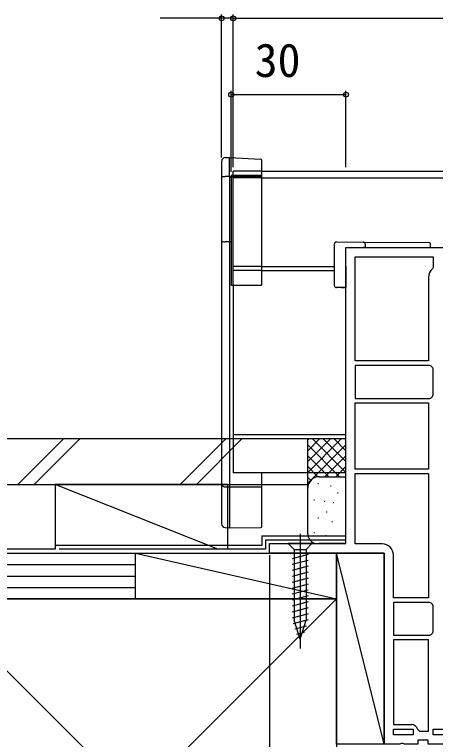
# Model space of a CAD drawing. Units: millimetres, scale not verified. Extents: x -525 to 525, y -783 to 779.
# Drawn here: x -309.2 to -199.1, y 121.5 to 311.3 of the extents above; entities that cross this region are included whole.
import ezdxf
from ezdxf.enums import TextEntityAlignment as Align

# ---------------------------------------------------------------- set-up
doc = ezdxf.new("R2010")
doc.units = ezdxf.units.MM
doc.header["$LTSCALE"] = 4
for name, color, linetype in [('0-2_YKK_11', 7, 'Continuous'), ('0-3_YKK_12', 2, 'Continuous'), ('0-4_YKK_13', 4, 'Continuous'), ('0-5_YKK_D', 6, 'Continuous'), ('0-7_YSS_K', 3, 'Continuous'), ('0-8_YSS_KE', 3, 'Continuous')]:
    doc.layers.add(name, color=color, linetype=linetype)
doc.styles.add('ＭＳ ゴシック', font='')
doc.styles.get('ＭＳ ゴシック').set_extended_font_data('MS Gothic')

msp = doc.modelspace()

# ---------------------------------------------------------------- linework, layer by layer
at = {"layer": '0-2_YKK_11'}
for points in [[(-222.5, 172.8), (-222.5, 250.3), (-174.7, 250.3)], [(-220.1, 220.6), (-220.1, 247.9), (-199.7, 247.9), (-199.7, 245.092), (-199.876, 244.711)], [(-200.9, 242.5), (-200.9, 220.6), (-220.1, 220.6)], [(-200.211, 219.224), (-200.592, 219.4), (-220.1, 219.4), (-220.1, 210.8)], [(-199.876, 211.311), (-199.7, 211.692), (-199.7, 218.508), (-199.876, 218.889)], [(-220.1, 210.8), (-200.592, 210.8), (-200.211, 210.976)], [(-213, 172.7), (-220.1, 172.7), (-220.1, 191.1), (-200.9, 191.1)], [(-200.9, 191.1), (-200.9, 158.6), (-210.1, 158.6), (-210.1, 169.8)], [(-173.5, 125.1), (-173.5, 120.3), (-182.5, 120.3), (-182.5, 105.3), (-185, 105.3), (-185, 106.8), (-184.75, 107.096), (-184.5, 107.392), (-184.5, 120.3), (-201, 120.3), (-201, 121.3), (-203.7, 121.3), (-203.7, 120.3), (-207.176, 120.3), (-207.566, 120.487), (-208.034, 120.487), (-208.425, 120.3), (-212.5, 120.3), (-212.5, 170.3), (-242.5, 170.3), (-242.5, 172.8), (-222.5, 172.8)], [(-200.211, 157.224), (-200.592, 157.4), (-210.1, 157.4), (-210.1, 148.8)], [(-199.876, 149.311), (-199.7, 149.692), (-199.7, 156.508), (-199.876, 156.889)], [(-210.1, 148.8), (-200.592, 148.8), (-200.211, 148.976)], [(-200.9, 123.7), (-200.9, 147.6), (-210.1, 147.6), (-210.1, 125.4), (-205.4, 125.4)], [(-203.744, 124.086), (-203.258, 123.7), (-200.9, 123.7)]]:
    msp.add_lwpolyline(points, dxfattribs=at)
for points in [[(-200.9, 192.3), (-220.1, 192.3), (-220.1, 209.6), (-200.9, 209.6)], [(-204.9, 122.7), (-210.1, 122.7), (-210.1, 124.2), (-204.9, 124.2)], [(-175.9, 122.7), (-199.7, 122.7), (-199.7, 124.2), (-175.9, 124.2)]]:
    msp.add_lwpolyline(points, close=True, dxfattribs=at)
for centre, radius, start, end in [((-198, 242.5), 2.9, 130.32022, 180.00001), ((-198, 221.1), 2.9, 220.32022, 229.67978), ((-198, 209.1), 2.9, 130.32022, 139.67978), ((-213, 169.8), 2.9, 0.00001, 89.99999), ((-198, 159.1), 2.9, 220.32022, 229.67978), ((-198, 147.1), 2.9, 130.32022, 139.67978), ((-205.4, 123.7), 1.7, 13.13657, 90)]:
    msp.add_arc(centre, radius, start, end, dxfattribs=at)
at = {"layer": '0-3_YKK_12'}
for p, q in [((-252, 240.401), (-252, 270.3)), ((-244.5, 270.3), (-252, 270.3)), ((-244.5, 270.3), (-71, 270.3)), ((-244.5, 268.561), (-252, 268.561)), ((-244.5, 268.561), (-71, 268.561)), ((-244.5, 245.3), (-252, 245.3)), ((-244.5, 245.3), (-225.5, 245.3)), ((-244.5, 244.3), (-252, 244.3)), ((-244.5, 244.3), (-225.5, 244.3)), ((-244, 191.3), (-252, 191.3)), ((-222.5, 191.3), (-244, 191.3))]:
    msp.add_line(p, q, dxfattribs=at)
for points in [[(-252, 240.401), (-252, 200.3), (-252, 191.3)], [(-222.5, 201.3), (-244, 201.3), (-252, 201.3)]]:
    msp.add_lwpolyline(points, dxfattribs=at)
at = {"layer": '0-4_YKK_13'}
for p, q in [((-254.061, 273.834), (-252.969, 273.901)), ((-252.969, 273.901), (-244.782, 273.4)), ((-252.969, 272.848), (-252.969, 273.901)), ((-255, 272.836), (-255, 268.95)), ((-252.969, 268.848), (-252.969, 272.848)), ((-244.5, 272.89), (-244.5, 273.1)), ((-244.5, 268.848), (-244.5, 272.89)), ((-255, 268.95), (-255, 251.907)), ((-252.969, 268.848), (-254.061, 268.855)), ((-252.5, 268.569), (-252.969, 268.848)), ((-252.5, 269.133), (-252.5, 268.569)), ((-244.782, 269.133), (-252.5, 269.133)), ((-252.5, 268.569), (-252.5, 251.806)), ((-244.5, 240.701), (-244.5, 268.848)), ((-255, 251.907), (-255, 200.3)), ((-252.5, 251.806), (-252.969, 251.805)), ((-252.969, 251.805), (-252.969, 200.3)), ((-252.5, 251.806), (-252.5, 240.401)), ((-225.5, 245.3), (-225.5, 251.3)), ((-225, 251.8), (-217.996, 251.739)), ((-217.996, 251.739), (-200.698, 251.588)), ((-200.5, 251.388), (-200.5, 251.3)), ((-200.5, 251.3), (-200.5, 250.3)), ((-225.5, 240.3), (-225.5, 245.3)), ((-252.5, 240.401), (-244.8, 240.401)), ((-244.5, 240.701), (-244.501, 240.673)), ((-224, 239.809), (-225, 239.8)), ((-223.7, 239.811), (-224, 239.809)), ((-223.7, 239.811), (-222.848, 239.819)), ((-222.548, 239.821), (-222.848, 239.819)), ((-255, 200.3), (-255, 188.365)), ((-252.969, 200.3), (-252.969, 188.3)), ((-244.5, 188.331), (-244.5, 191.3)), ((-255, 188.365), (-255, 177.966)), ((-252.969, 188.284), (-252.969, 188.283)), ((-244.5, 187.872), (-244.5, 188.331)), ((-254.061, 187.659), (-252.969, 187.63)), ((-252.969, 187.629), (-244.797, 187.66)), ((-252.969, 187.63), (-252.969, 187.629)), ((-252.969, 187.629), (-252.969, 177.194)), ((-244.5, 177.477), (-244.5, 187.872)), ((-254.061, 176.967), (-252.969, 176.901)), ((-252.969, 177.194), (-252.969, 177.193)), ((-252.969, 176.901), (-244.797, 176.972)), ((-244.5, 177.272), (-244.5, 177.477)), ((-234.5, 175.3), (-234.5, 145.3)), ((-231.4, 172.8), (-232.95, 171.25)), ((-236.05, 171.25), (-236.05, 152.716)), ((-232.95, 171.25), (-232.95, 152.716)), ((-232.4, 169.949), (-236.6, 168.824)), ((-232.4, 168.396), (-236.6, 167.271)), ((-232.4, 166.843), (-236.6, 165.718)), ((-232.4, 165.29), (-236.6, 164.165)), ((-232.4, 163.737), (-236.6, 162.612)), ((-232.4, 162.184), (-236.6, 161.059)), ((-232.4, 160.631), (-236.6, 159.506)), ((-232.4, 159.079), (-236.6, 157.953)), ((-232.4, 157.526), (-236.6, 156.4)), ((-232.4, 155.973), (-236.6, 154.847)), ((-232.4, 154.42), (-236.6, 153.294)), ((-232.4, 152.867), (-236.341, 151.811)), ((-234.5, 147.8), (-236.05, 152.716)), ((-234.5, 147.8), (-236.05, 152.716)), ((-234.5, 147.8), (-232.95, 152.716)), ((-232.854, 151.192), (-235.89, 150.379)), ((-233.388, 149.496), (-235.438, 148.947))]:
    msp.add_line(p, q, dxfattribs=at)
for points in [[(-252.969, 268.848), (-252.969, 251.805), (-254.061, 251.812)], [(-252.5, 268.848), (-244.5, 268.848), (-244.5, 268.848)], [(-217.5, 251.239), (-217.5, 250.3), (-217.996, 250.3)], [(-222.5, 245.322), (-222.5, 250.3), (-217.996, 250.3)], [(-222.5, 245.322), (-222.5, 239.822), (-224, 239.809), (-224, 239.809)], [(-231.4, 172.8), (-237.6, 172.8), (-236.05, 171.25), (-232.95, 171.25)]]:
    msp.add_lwpolyline(points, dxfattribs=at)
for centre, radius, start, end in [((-254, 272.836), 1, 93.5, 180), ((-244.8, 273.1), 0.3, 0, 86.5), ((-225, 251.3), 0.5, 90, 180), ((-218, 251.239), 0.5, 0, 89.5), ((-200.7, 251.388), 0.2, 0, 89.5), ((-244.8, 240.701), 0.3, 270, 354.76942), ((-225, 240.3), 0.5, 180, 270), ((-254.143, 188.527), 0.872, 190.72988, 275.40746), ((-244.762, 187.925), 0.267, 262.32466, 348.67622), ((-254, 177.966), 1, 180, 266.5), ((-244.8, 177.272), 0.3, 270.5, 0)]:
    msp.add_arc(centre, radius, start, end, dxfattribs=at)
for centre, major_axis, ratio, start_param, end_param in [((-254, 268.95), (-1, 0), 0.095937, 0, 1.5097098), ((-244.8, 269.148), (-0.3, 0.3), 0.004412, 3.1460049, 4.6557147), ((-254, 251.907), (-1, 0), 0.095937, 0, 1.5097098), ((-252.943, 188.336), (-0.011, -1), 0.025621, 4.7658784, 5.4975746), ((-252.943, 177.901), (-0.026, -1), 0.010834, 5.4992217, 6.2831853)]:
    msp.add_ellipse(centre, major_axis=major_axis, ratio=ratio, start_param=start_param, end_param=end_param, dxfattribs=at)
at = {"layer": '0-5_YKK_D'}
for p, q in [((-255, 273.836), (-255, 311.3)), ((-252, 271.3), (-252, 311.3)), ((-252, 271.3), (-252, 311.3)), ((-255, 310.3), (-271.055, 310.3)), ((-252, 310.3), (-255, 310.3)), ((-252, 310.3), (277, 310.3)), ((-252, 310.3), (-249.45, 310.3)), ((-252.5, 270.133), (-252.5, 291.3)), ((-222.5, 271.3), (-222.5, 291.3)), ((-222.5, 290.3), (-252.5, 290.3)), ((-242.5, 169.8), (-242.5, -38.7))]:
    msp.add_line(p, q, dxfattribs=at)
for centre in [(-255, 310.3), (-252, 310.3), (-252, 310.3), (-252.5, 290.3), (-222.5, 290.3)]:
    msp.add_circle(centre, 0.637, dxfattribs=at)
at = {"layer": '0-7_YSS_K'}
for p, q in [((-308.279, 188.3), (-296.279, 200.3)), ((-304.037, 188.3), (-292.037, 200.3)), ((-265.853, 188.3), (-253.853, 200.3)), ((-261.61, 188.3), (-249.61, 200.3)), ((-232.5, 200.3), (-222.5, 200.3)), ((-232.5, 187.3), (-232.5, 200.3)), ((-223.642, 200.3), (-232.5, 191.442)), ((-226.471, 200.3), (-232.5, 194.271)), ((-229.299, 200.3), (-232.5, 197.099)), ((-232.127, 200.3), (-232.5, 199.927)), ((-222.5, 191.442), (-231.358, 200.3)), ((-222.5, 194.271), (-228.529, 200.3)), ((-222.5, 197.099), (-225.701, 200.3)), ((-222.5, 199.927), (-222.873, 200.3)), ((-222.5, 198.614), (-232.5, 188.614)), ((-224.186, 190.3), (-232.5, 198.614)), ((-227.015, 190.3), (-232.5, 195.785)), ((-222.5, 195.785), (-227.985, 190.3)), ((-229.825, 190.282), (-232.5, 192.957)), ((-222.5, 192.957), (-225.175, 190.282)), ((-231.705, 189.334), (-232.5, 190.128)), ((-229.5, 190.3), (-222.5, 190.3)), ((-256, 171.3), (-298.5, 188.3)), ((-298.5, 188.3), (-298.5, 171.3)), ((-253.5, 188.3), (-298.5, 188.3)), ((-253.5, 188.3), (-253.5, 171.3)), ((-229.695, 188.472), (-229.895, 188.472)), ((-232.5, 175.3), (-232.5, 187.3)), ((-226.357, 187.805), (-226.557, 187.805)), ((-230.696, 184.133), (-230.896, 184.133)), ((-224.501, 185.974), (-224.701, 185.974)), ((-228.026, 183.799), (-228.226, 183.799)), ((-225.689, 183.465), (-225.889, 183.465)), ((-227.423, 181.006), (-227.623, 181.006)), ((-229.695, 179.459), (-229.895, 179.459)), ((-226.023, 178.458), (-226.223, 178.458)), ((-230.696, 175.618), (-230.896, 175.618)), ((-227.692, 174.786), (-227.892, 174.786)), ((-222.8, 172.8), (-229.5, 172.8)), ((-402.5, 170.3), (-277.5, 170.3)), ((-298.5, 170.3), (-253.5, 170.3)), ((-277.5, 158.3), (-277.5, 170.3)), ((-277.5, 170.3), (-225, 158.3)), ((-212.5, 120.301), (-225, 170.3)), ((-402.5, 167.3), (-277.5, 167.3)), ((-402.5, 164.3), (-277.5, 164.3)), ((-402.5, 161.3), (-277.5, 161.3)), ((-277.5, 158.3), (-402.5, 158.3)), ((-225, 53.3), (-330, 158.3)), ((-225, 158.3), (-330, 53.3))]:
    msp.add_line(p, q, dxfattribs=at)
for points in [[(-277.5, 158.3), (-277.5, 170.3), (-225, 170.3), (-225, 158.3)], [(-225, 120.301), (-225, 170.3), (-212.5, 170.3), (-212.5, 120.301)]]:
    msp.add_lwpolyline(points, close=True, dxfattribs=at)
for centre, radius, start, end in [((-229.5, 187.3), 3, 90, 180), ((-229.892, 175.379), 2.609, 181.73764, 261.34878)]:
    msp.add_arc(centre, radius, start, end, dxfattribs=at)
at = {"layer": '0-8_YSS_KE'}
for p, q in [((-402.5, 200.3), (-232.5, 200.3)), ((-244.5, 174.8), (-222.5, 174.8)), ((-243.5, 173.8), (-222.5, 173.8)), ((-298.5, 171.3), (-402.5, 171.3)), ((-298.5, 172.3), (-298.5, 171.3))]:
    msp.add_line(p, q, dxfattribs=at)
for points in [[(-402.5, 188.3), (-232.5, 188.3), (-232.5, 200.3)], [(-244.5, 174.8), (-244.5, 172.3), (-298.5, 172.3)], [(-243.5, 173.8), (-243.5, 171.3), (-297.5, 171.3)], [(-330, 158.3), (-225, 158.3), (-225, 53.3), (-330, 53.3)]]:
    msp.add_lwpolyline(points, dxfattribs=at)

# ---------------------------------------------------------------- texts
at = {"layer": '0-5_YKK_D', "style": 'ＭＳ ゴシック'}
msp.add_text('30', height=8.798, dxfattribs=at).set_placement((-246.364, 292.3), align=Align.BOTTOM_LEFT)

doc.saveas('drawing.dxf')
